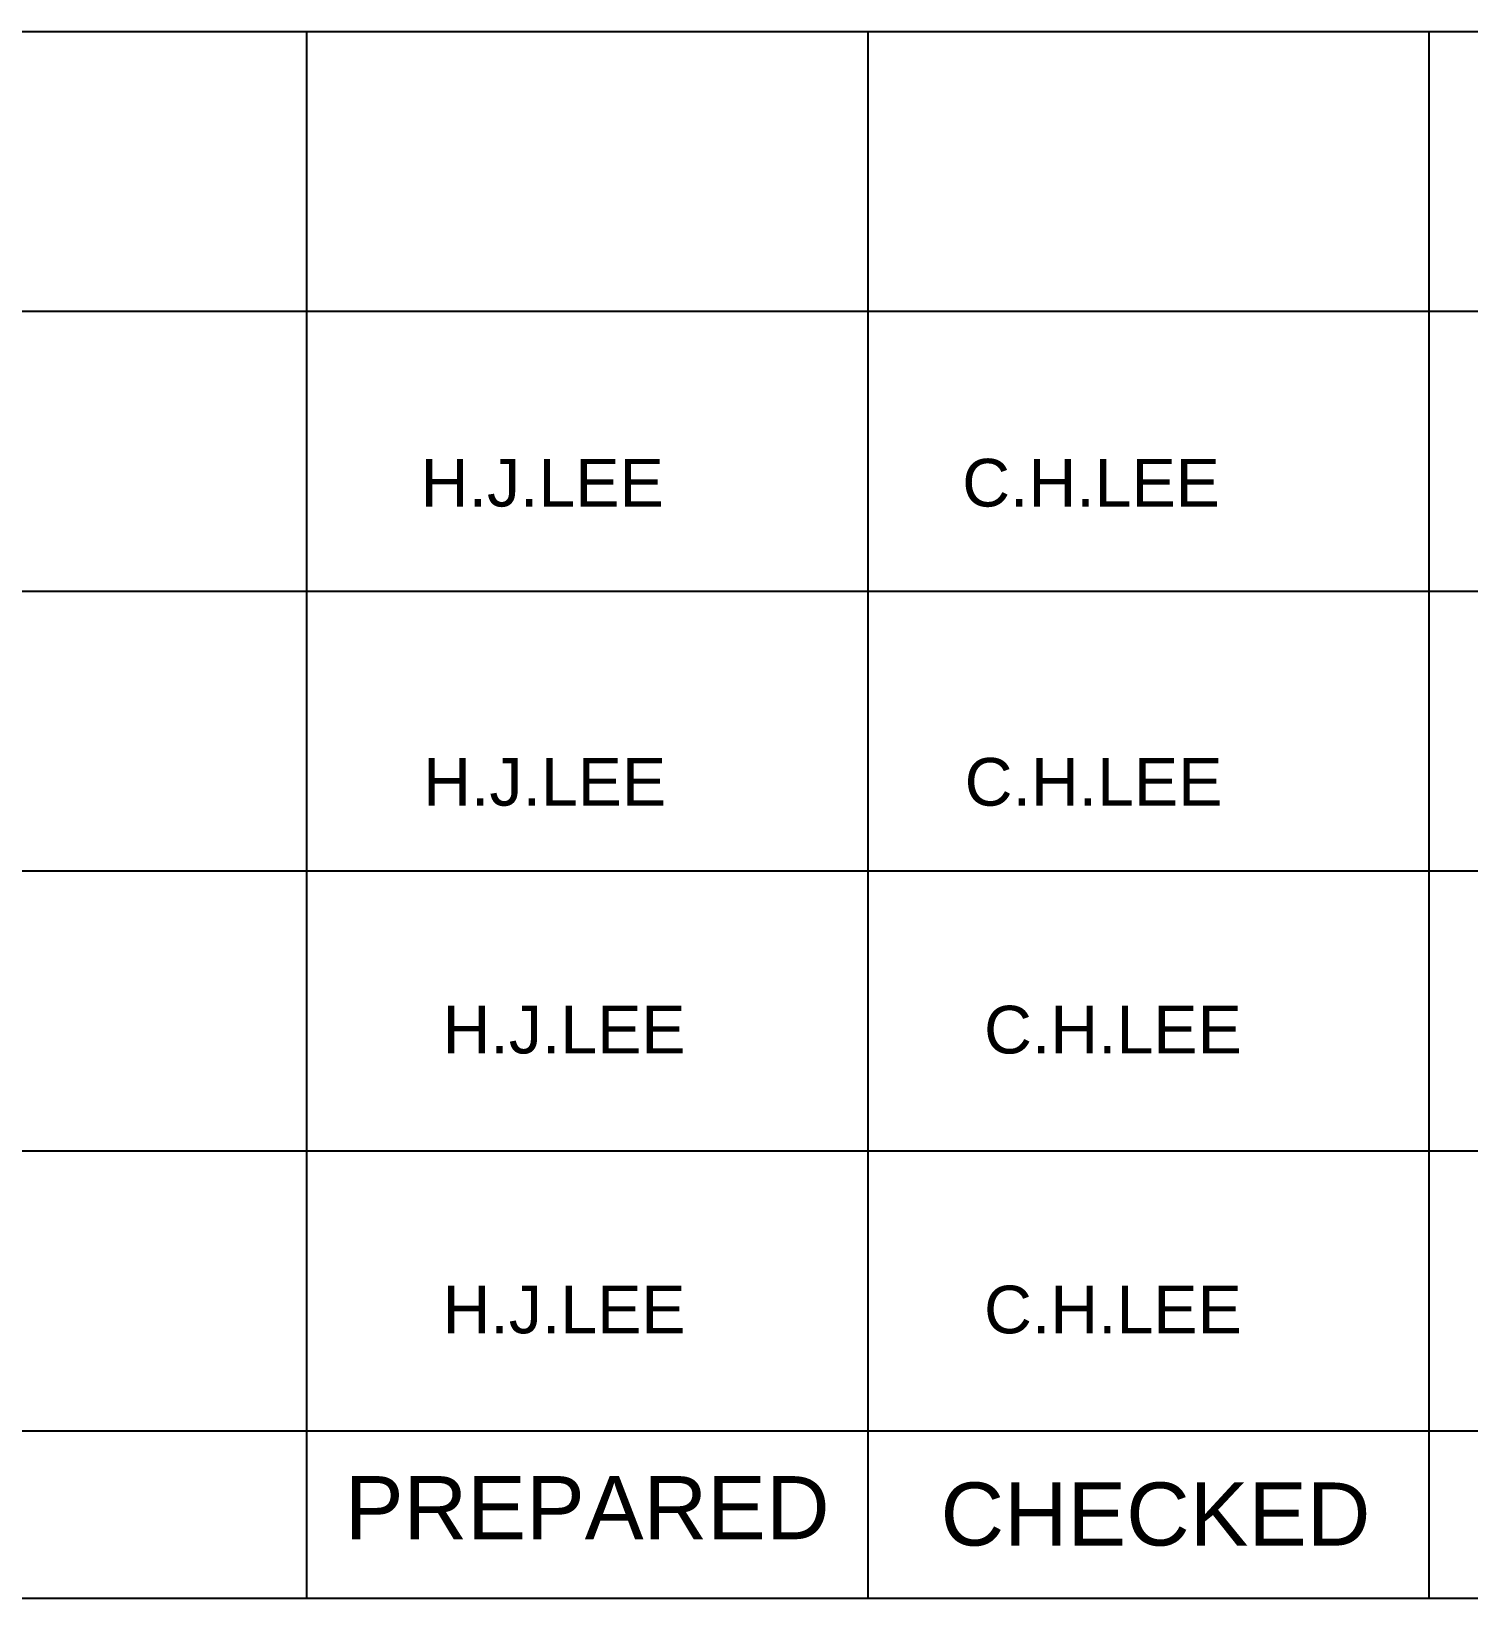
# Model space of a CAD drawing. Header units: inches. Extents: x 1009 to 1850, y 0 to 594.
# Drawn here: x 1735.5 to 1786.8, y 134.5 to 190.4 of the extents above; entities that cross this region are included whole.
import ezdxf
from ezdxf.enums import TextEntityAlignment as Align

# ---------------------------------------------------------------- set-up
doc = ezdxf.new("R2010")
doc.units = ezdxf.units.IN
doc.header["$MEASUREMENT"] = 0
doc.layers.add('BG 09.title block', color=7, linetype='Continuous')
doc.layers.add('FRAME', color=7, linetype='Continuous')
doc.styles.add('Arial', font='arial.ttf')

msp = doc.modelspace()

# ---------------------------------------------------------------- linework, layer by layer
at = {"layer": 'BG 09.title block', "color": 7, "linetype": 'Continuous', "lineweight": 25}
for p, q in [((1676.085, 190.417), (1825.353, 190.417)), ((1745.353, 190.417), (1745.353, 134.529)), ((1765.353, 190.417), (1765.353, 134.529)), ((1785.353, 190.417), (1785.353, 134.529)), ((1676.085, 180.438), (1825.353, 180.438)), ((1676.085, 170.458), (1825.353, 170.458)), ((1676.085, 160.478), (1825.353, 160.478)), ((1676.085, 150.498), (1825.353, 150.498)), ((1676.085, 140.517), (1825.353, 140.517)), ((1825.353, 134.529), (1676.085, 134.529))]:
    msp.add_line(p, q, dxfattribs=at)

# ---------------------------------------------------------------- texts
at = {"layer": 'BG 09.title block', "color": 7, "style": 'Arial'}
for s, width, p in [('PREPARED', 0.999338, (1755.353, 137.774)), ('CHECKED', 0.996974, (1775.609, 137.548))]:
    msp.add_text(s, height=2.25, dxfattribs=dict(at, width=width)).set_placement(p, align=Align.MIDDLE)
at = {"layer": 'FRAME', "color": 2, "style": 'Arial', "width": 0.994425}
for s, p in [('H.J.LEE', (1749.419, 173.473)), ('C.H.LEE', (1768.719, 173.473)), ('H.J.LEE', (1749.507, 162.806)), ('C.H.LEE', (1768.807, 162.806)), ('H.J.LEE', (1750.198, 153.97)), ('C.H.LEE', (1769.498, 153.97)), ('H.J.LEE', (1750.198, 143.99)), ('C.H.LEE', (1769.498, 143.99))]:
    msp.add_text(s, height=1.7, dxfattribs=at).set_placement(p)

doc.saveas('drawing.dxf')
